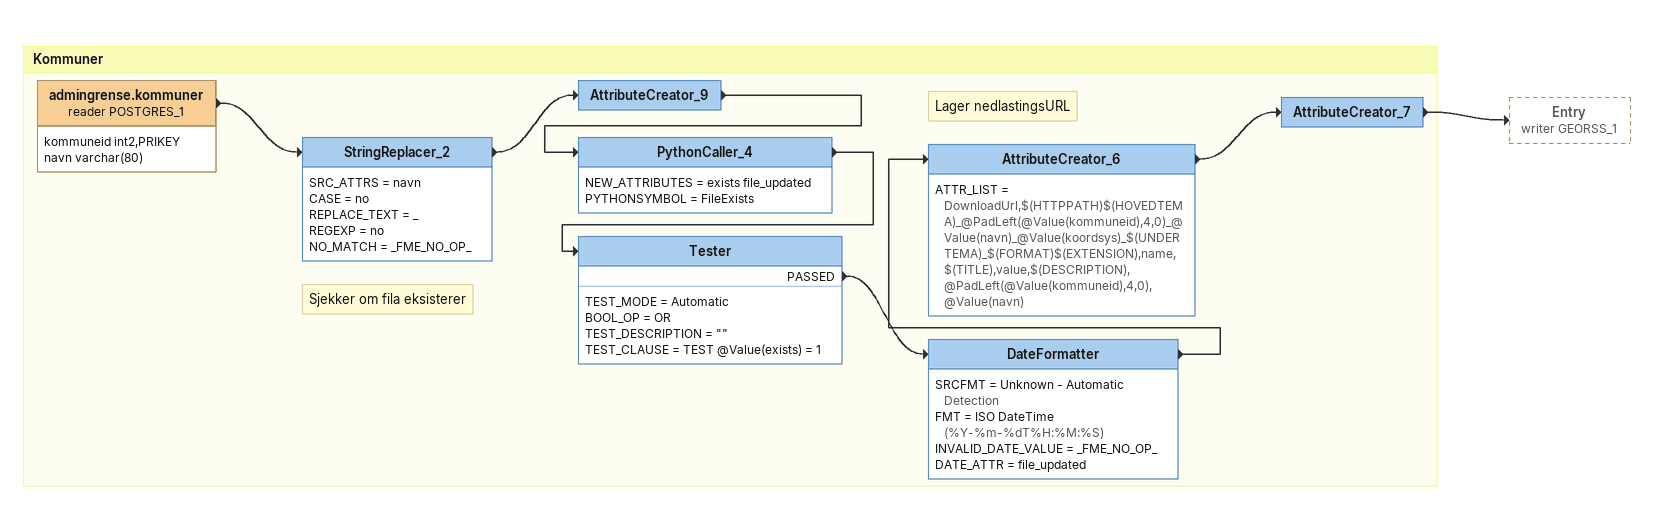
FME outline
Bookmark: Kommuner
admingrense.kommuner (reader POSTGRES_1)
    attributes: kommuneid int2,PRIKEY, navn varchar(80)
    -> StringReplacer_2
StringReplacer_2
    SRC_ATTRS = navn
    CASE = no
    REPLACE_TEXT = _
    REGEXP = no
    NO_MATCH = _FME_NO_OP_
    -> AttributeCreator_9
AttributeCreator_9
    -> PythonCaller_4
Note: Sjekker om fila eksisterer
PythonCaller_4
    NEW_ATTRIBUTES = exists file_updated
    PYTHONSYMBOL = FileExists
    -> Tester
Tester
    TEST_MODE = Automatic
    BOOL_OP = OR
    TEST_DESCRIPTION = ""
    TEST_CLAUSE = TEST @Value(exists) = 1
    PASSED -> DateFormatter
DateFormatter
    SRCFMT = Unknown - Automatic Detection
    FMT = ISO DateTime (%Y-%m-%dT%H:%M:%S)
    INVALID_DATE_VALUE = _FME_NO_OP_
    DATE_ATTR = file_updated
    -> AttributeCreator_6
Note: Lager nedlastingsURL
AttributeCreator_6
    ATTR_LIST = DownloadUrl,$(HTTPPATH)$(HOVEDTEMA)_@PadLeft(@Value(kommuneid),4,0)_@Value(navn)_@Value(koordsys)_$(UNDERTEMA)_$(FORMAT)$(EXTENSION),name,$(TITLE),value,$(DESCRIPTION),  @PadLeft(@Value(kommuneid),4,0), @Value(navn)
    -> AttributeCreator_7
AttributeCreator_7
    -> Entry (writer GEORSS_1)
